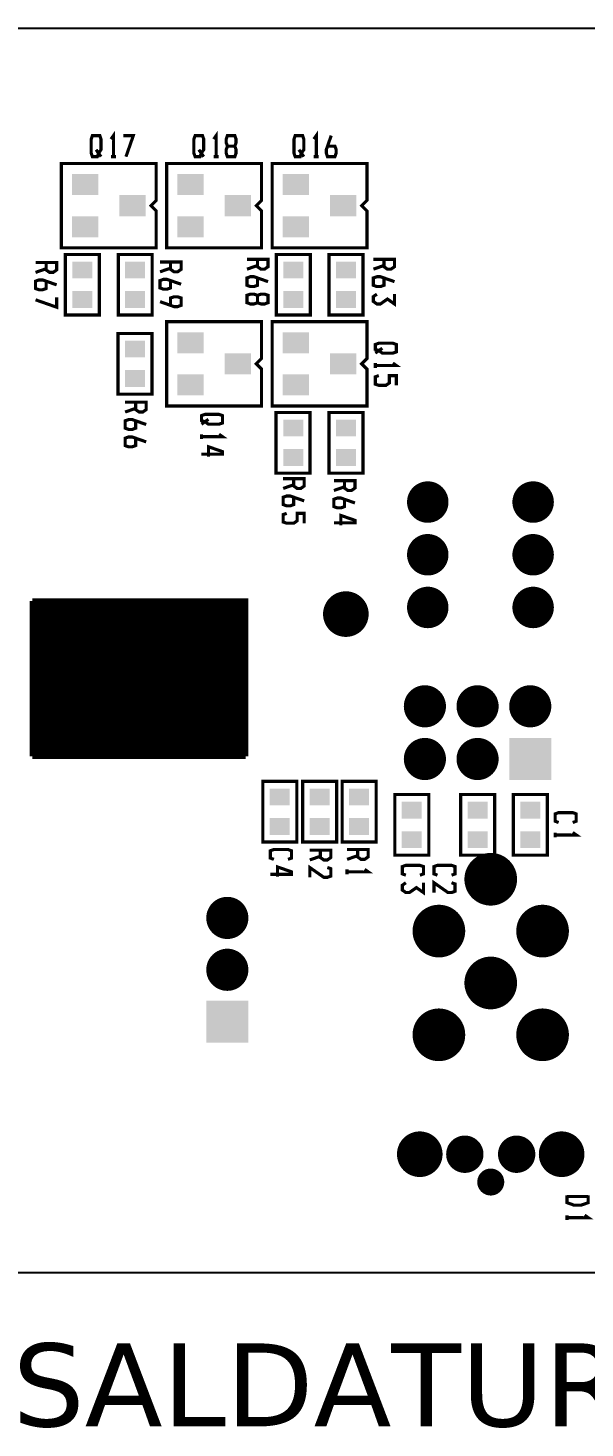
# Model space of a CAD drawing. Extents: x -122 to 131, y -4 to 64.
# Drawn here: x 63.4 to 90.3, y -3.6 to 63.8 of the extents above; entities that cross this region are included whole.
import ezdxf

# ---------------------------------------------------------------- set-up
doc = ezdxf.new("R2010")
doc.units = 0
doc.header["$MEASUREMENT"] = 0
doc.layers.get('0').update_dxf_attribs({"linetype": 'CONTINUOUS'})
for name, color, linetype in [('22-302-0_DRD', 7, 'CONTINUOUS'), ('22-302-0_SMB', 8, 'CONTINUOUS'), ('22-302-0_SSB', 1, 'CONTINUOUS'), ('THRUHOLE_NPT', 15, 'CONTINUOUS')]:
    doc.layers.add(name, color=color, linetype=linetype)
doc.styles.get("Standard").update_dxf_attribs({"font": 'verdana.ttf', "height": 4})

# ---------------------------------------------------------------- blocks, each defined once
blk = doc.blocks.new('RECTANGLE_2')
blk.add_solid([(0.4826, 0.4064), (0.4826, -0.4064), (-0.4826, 0.4064), (-0.4826, -0.4064)])
blk = doc.blocks.new('ROUND_15')
at = {"const_width": 1.27}
blk.add_lwpolyline([(-0.635, 0, 1), (0.635, 0, 1)], format="xyb", close=True, dxfattribs=at)
blk = doc.blocks.new('ROUND_17')
at = {"const_width": 1.09982}
blk.add_lwpolyline([(-0.54991, 0, 1), (0.54991, 0, 1)], format="xyb", close=True, dxfattribs=at)
blk = doc.blocks.new('ROUND_19')
at = {"const_width": 1.016}
blk.add_lwpolyline([(-0.508, 0, 1), (0.508, 0, 1)], format="xyb", close=True, dxfattribs=at)
blk = doc.blocks.new('SQUARE_20')
blk.add_solid([(1.016, 1.016), (1.016, -1.016), (-1.016, 1.016), (-1.016, -1.016)])
blk = doc.blocks.new('ROUND_21')
at = {"const_width": 0.99949}
blk.add_lwpolyline([(-0.499744, 0, 1), (0.499744, 0, 1)], format="xyb", close=True, dxfattribs=at)
blk = doc.blocks.new('SQUARE_34')
blk.add_solid([(1.01473, 1.01473), (1.01473, -1.01473), (-1.01473, 1.01473), (-1.01473, -1.01473)])
blk = doc.blocks.new('RECTANGLE_62')
blk.add_solid([(0.635, 0.508), (0.635, -0.508), (-0.635, 0.508), (-0.635, -0.508)])
blk = doc.blocks.new('ROUND_97')
at = {"const_width": 0.90043}
blk.add_lwpolyline([(-0.450214, 0, 1), (0.450214, 0, 1)], format="xyb", close=True, dxfattribs=at)
blk = doc.blocks.new('ROUND_16')
at = {"const_width": 0.65024}
blk.add_lwpolyline([(-0.32512, 0, 1), (0.32512, 0, 1)], format="xyb", close=True, dxfattribs=at)

msp = doc.modelspace()

# ---------------------------------------------------------------- linework, layer by layer
at = {"layer": '22-302-0_DRD'}
for p, q in [((12.176, 63.838), (129.468, 63.838)), ((129.468, 3.838), (12.176, 3.838))]:
    msp.add_line(p, q, dxfattribs=at)
at = {"layer": '22-302-0_SMB', "const_width": 0.254}
for points in [[(63.644, 36.223), (63.644, 28.73)], [(63.644, 36.223), (73.931, 36.223), (73.931, 28.73)], [(63.644, 36.147), (73.931, 36.147)], [(63.644, 35.919), (73.931, 35.919)], [(63.644, 35.69), (73.931, 35.69)], [(63.771, 36.223), (63.771, 28.73)], [(63.999, 36.223), (63.999, 28.73)], [(64.228, 36.223), (64.228, 28.73)], [(64.456, 36.223), (64.456, 28.73)], [(64.685, 36.223), (64.685, 28.73)], [(64.914, 36.223), (64.914, 28.73)], [(65.142, 36.223), (65.142, 28.73)], [(65.371, 36.223), (65.371, 28.73)], [(65.599, 36.223), (65.599, 28.73)], [(65.828, 36.223), (65.828, 28.73)], [(66.057, 36.223), (66.057, 28.73)], [(66.285, 36.223), (66.285, 28.73)], [(66.514, 36.223), (66.514, 28.73)], [(66.742, 36.223), (66.742, 28.73)], [(66.971, 36.223), (66.971, 28.73)], [(67.2, 36.223), (67.2, 28.73)], [(67.428, 36.223), (67.428, 28.73)], [(67.657, 36.223), (67.657, 28.73)], [(67.885, 36.223), (67.885, 28.73)], [(68.114, 36.223), (68.114, 28.73)], [(68.343, 36.223), (68.343, 28.73)], [(68.571, 36.223), (68.571, 28.73)], [(68.8, 36.223), (68.8, 28.73)], [(69.028, 36.223), (69.028, 28.73)], [(69.257, 36.223), (69.257, 28.73)], [(69.486, 36.223), (69.486, 28.73)], [(69.714, 36.223), (69.714, 28.73)], [(69.943, 36.223), (69.943, 28.73)], [(70.171, 36.223), (70.171, 28.73)], [(70.4, 36.223), (70.4, 28.73)], [(70.629, 36.223), (70.629, 28.73)], [(70.857, 36.223), (70.857, 28.73)], [(71.086, 36.223), (71.086, 28.73)], [(71.314, 36.223), (71.314, 28.73)], [(71.543, 36.223), (71.543, 28.73)], [(71.772, 36.223), (71.772, 28.73)], [(72, 36.223), (72, 28.73)], [(72.229, 36.223), (72.229, 28.73)], [(72.457, 36.223), (72.457, 28.73)], [(72.686, 36.223), (72.686, 28.73)], [(72.915, 36.223), (72.915, 28.73)], [(73.143, 36.223), (73.143, 28.73)], [(73.372, 36.223), (73.372, 28.73)], [(73.6, 36.223), (73.6, 28.73)], [(73.829, 36.223), (73.829, 28.73)], [(63.644, 35.461), (73.931, 35.461)], [(63.644, 35.233), (73.931, 35.233)], [(63.644, 35.004), (73.931, 35.004)], [(63.644, 34.776), (73.931, 34.776)], [(63.644, 34.547), (73.931, 34.547)], [(63.644, 34.318), (73.931, 34.318)], [(63.644, 34.09), (73.931, 34.09)], [(63.644, 33.861), (73.931, 33.861)], [(63.644, 33.633), (73.931, 33.633)], [(63.644, 33.404), (73.931, 33.404)], [(63.644, 33.175), (73.931, 33.175)], [(63.644, 32.947), (73.931, 32.947)], [(63.644, 32.718), (73.931, 32.718)], [(63.644, 32.49), (73.931, 32.49)], [(63.644, 32.261), (73.931, 32.261)], [(63.644, 32.032), (73.931, 32.032)], [(63.644, 31.804), (73.931, 31.804)], [(63.644, 31.575), (73.931, 31.575)], [(63.644, 31.347), (73.931, 31.347)], [(63.644, 31.118), (73.931, 31.118)], [(63.644, 30.889), (73.931, 30.889)], [(63.644, 30.661), (73.931, 30.661)], [(63.644, 30.432), (73.931, 30.432)], [(63.644, 30.204), (73.931, 30.204)], [(63.644, 29.975), (73.931, 29.975)], [(63.644, 29.746), (73.931, 29.746)], [(63.644, 29.518), (73.931, 29.518)], [(63.644, 29.289), (73.931, 29.289)], [(63.644, 29.061), (73.931, 29.061)], [(63.644, 28.832), (73.931, 28.832)], [(63.644, 28.73), (73.931, 28.73)]]:
    msp.add_lwpolyline(points, dxfattribs=at)
at = {"layer": '22-302-0_SSB', "const_width": 0.152}
for points in [[(66.478, 57.803), (66.537, 57.636), (66.773, 57.636), (66.834, 57.803), (66.951, 57.973), (66.951, 58.481), (66.892, 58.652), (66.537, 58.652), (66.478, 58.481), (66.478, 57.803)], [(67.553, 57.636), (67.553, 58.652), (67.433, 58.481)], [(68.155, 57.636), (68.51, 58.652), (68.035, 58.652)], [(71.431, 57.803), (71.49, 57.636), (71.726, 57.636), (71.787, 57.803), (71.904, 57.973), (71.904, 58.481), (71.845, 58.652), (71.49, 58.652), (71.431, 58.481), (71.431, 57.803)], [(72.506, 57.636), (72.506, 58.652), (72.386, 58.481)], [(73.402, 58.144), (73.463, 58.311), (73.463, 58.481), (73.402, 58.652), (73.047, 58.652), (72.988, 58.481), (72.988, 58.311), (73.047, 58.144), (73.402, 58.144), (73.463, 57.973), (73.463, 57.803), (73.402, 57.636), (73.047, 57.636), (72.988, 57.803), (72.988, 57.973), (73.047, 58.144)], [(76.257, 57.803), (76.316, 57.636), (76.552, 57.636), (76.613, 57.803), (76.73, 57.973), (76.73, 58.481), (76.671, 58.652), (76.316, 58.652), (76.257, 58.481), (76.257, 57.803)], [(77.332, 57.636), (77.332, 58.652), (77.212, 58.481)], [(77.873, 58.144), (78.228, 58.144), (78.289, 57.973), (78.289, 57.803), (78.228, 57.636), (77.873, 57.636), (77.814, 57.803), (77.814, 57.973), (78.05, 58.652)], [(66.714, 57.973), (66.951, 57.636)], [(71.667, 57.973), (71.904, 57.636)], [(76.493, 57.973), (76.73, 57.636)], [(65.041, 57.305), (65.041, 53.241), (69.613, 53.241), (69.613, 55.019), (69.359, 55.273), (69.613, 55.527), (69.613, 57.305), (65.041, 57.305)], [(67.672, 57.636), (67.433, 57.636)], [(70.121, 57.305), (70.121, 53.241), (74.693, 53.241), (74.693, 55.019), (74.439, 55.273), (74.693, 55.527), (74.693, 57.305), (70.121, 57.305)], [(72.625, 57.636), (72.386, 57.636)], [(75.201, 57.305), (75.201, 53.241), (79.773, 53.241), (79.773, 55.019), (79.519, 55.273), (79.773, 55.527), (79.773, 57.305), (75.201, 57.305)], [(77.451, 57.636), (77.212, 57.636)], [(65.231, 52.924), (65.231, 50.003), (66.869, 50.003), (66.869, 52.924), (65.231, 52.924)], [(69.422, 50.003), (69.422, 52.924), (67.784, 52.924), (67.784, 50.003), (69.422, 50.003)], [(70.306, 52.561), (70.306, 52.205), (70.474, 52.086), (70.644, 52.086), (70.814, 52.205), (70.814, 52.561), (69.798, 52.561)], [(74.497, 52.688), (74.497, 52.332), (74.665, 52.213), (74.835, 52.213), (75.005, 52.332), (75.005, 52.688), (73.989, 52.688)], [(77.042, 50.003), (77.042, 52.924), (75.404, 52.924), (75.404, 50.003), (77.042, 50.003)], [(79.582, 50.003), (79.582, 52.924), (77.944, 52.924), (77.944, 50.003), (79.582, 50.003)], [(80.593, 52.688), (80.593, 52.332), (80.761, 52.213), (80.931, 52.213), (81.101, 52.332), (81.101, 52.688), (80.085, 52.688)], [(64.304, 52.533), (64.304, 52.177), (64.474, 52.058), (64.644, 52.058), (64.812, 52.177), (64.812, 52.533), (63.796, 52.533)], [(64.304, 52.236), (63.796, 52.058)], [(70.306, 52.264), (69.798, 52.086)], [(74.497, 52.391), (73.989, 52.213)], [(80.593, 52.391), (80.085, 52.213)], [(64.304, 51.636), (64.304, 51.281), (64.136, 51.22), (63.966, 51.22), (63.796, 51.281), (63.796, 51.636), (63.966, 51.695), (64.136, 51.695), (64.812, 51.458)], [(70.306, 51.664), (70.306, 51.309), (70.136, 51.248), (69.966, 51.248), (69.798, 51.309), (69.798, 51.664), (69.966, 51.723), (70.136, 51.723), (70.814, 51.486)], [(74.497, 51.791), (74.497, 51.436), (74.327, 51.375), (74.157, 51.375), (73.989, 51.436), (73.989, 51.791), (74.157, 51.85), (74.327, 51.85), (75.005, 51.613)], [(80.593, 51.791), (80.593, 51.436), (80.423, 51.375), (80.253, 51.375), (80.085, 51.436), (80.085, 51.791), (80.253, 51.85), (80.423, 51.85), (81.101, 51.613)], [(63.796, 50.737), (64.812, 50.381), (64.812, 50.856)], [(70.306, 50.47), (70.306, 50.826), (70.474, 50.884), (70.644, 50.884), (70.814, 50.826), (70.814, 50.47), (70.644, 50.409), (70.474, 50.409), (69.798, 50.648)], [(74.497, 50.597), (74.665, 50.536), (74.835, 50.536), (75.005, 50.597), (75.005, 50.953), (74.835, 51.011), (74.665, 51.011), (74.497, 50.953), (74.497, 50.597), (74.327, 50.536), (74.157, 50.536), (73.989, 50.597), (73.989, 50.953), (74.157, 51.011), (74.327, 51.011), (74.497, 50.953)], [(80.253, 51.011), (80.085, 50.892), (80.085, 50.656), (80.253, 50.536), (80.423, 50.536), (80.761, 50.775), (81.101, 50.536), (81.101, 51.011)], [(70.121, 49.685), (70.121, 45.621), (74.693, 45.621), (74.693, 47.399), (74.439, 47.653), (74.693, 47.907), (74.693, 49.685), (70.121, 49.685)], [(75.201, 49.685), (75.201, 45.621), (79.773, 45.621), (79.773, 47.399), (79.519, 47.653), (79.773, 47.907), (79.773, 49.685), (75.201, 49.685)], [(67.771, 49.114), (67.771, 46.193), (69.409, 46.193), (69.409, 49.114), (67.771, 49.114)], [(80.347, 48.644), (80.176, 48.583), (80.176, 48.347), (80.347, 48.288), (80.514, 48.169), (81.022, 48.169), (81.192, 48.227), (81.192, 48.583), (81.022, 48.644), (80.347, 48.644)], [(80.514, 48.405), (80.176, 48.169)], [(80.176, 47.45), (80.176, 47.686)], [(80.176, 47.567), (81.192, 47.567), (81.022, 47.686)], [(80.347, 47.084), (80.176, 47.026), (80.176, 46.67), (80.347, 46.612), (80.684, 46.612), (80.855, 46.729), (80.855, 47.084), (81.192, 47.084), (81.192, 46.612)], [(68.622, 45.802), (68.622, 45.446), (68.792, 45.327), (68.962, 45.327), (69.13, 45.446), (69.13, 45.802), (68.114, 45.802)], [(68.622, 45.505), (68.114, 45.327)], [(71.965, 45.215), (71.794, 45.154), (71.794, 44.918), (71.965, 44.859), (72.132, 44.74), (72.64, 44.74), (72.81, 44.798), (72.81, 45.154), (72.64, 45.215), (71.965, 45.215)], [(75.391, 45.304), (75.391, 42.383), (77.029, 42.383), (77.029, 45.304), (75.391, 45.304)], [(79.582, 42.383), (79.582, 45.304), (77.944, 45.304), (77.944, 42.383), (79.582, 42.383)], [(68.622, 44.905), (68.622, 44.55), (68.454, 44.489), (68.284, 44.489), (68.114, 44.55), (68.114, 44.905), (68.284, 44.964), (68.454, 44.964), (69.13, 44.727)], [(72.132, 44.976), (71.794, 44.74)], [(68.622, 44.067), (68.622, 43.711), (68.454, 43.65), (68.284, 43.65), (68.114, 43.711), (68.114, 44.067), (68.284, 44.125), (68.454, 44.125), (69.13, 43.889)], [(71.794, 44.021), (71.794, 44.257)], [(71.794, 44.138), (72.81, 44.138), (72.64, 44.257)], [(72.132, 43.183), (72.132, 43.655), (72.81, 43.419), (72.81, 43.3), (71.794, 43.3)], [(76.242, 42.119), (76.242, 41.763), (76.412, 41.644), (76.582, 41.644), (76.75, 41.763), (76.75, 42.119), (75.734, 42.119)], [(76.242, 41.822), (75.734, 41.644)], [(78.688, 42.02), (78.688, 41.664), (78.856, 41.545), (79.026, 41.545), (79.196, 41.664), (79.196, 42.02), (78.18, 42.02)], [(76.242, 41.222), (76.242, 40.867), (76.074, 40.806), (75.904, 40.806), (75.734, 40.867), (75.734, 41.222), (75.904, 41.281), (76.074, 41.281), (76.75, 41.044)], [(78.688, 41.723), (78.18, 41.545)], [(78.688, 41.123), (78.688, 40.768), (78.518, 40.707), (78.348, 40.707), (78.18, 40.768), (78.18, 41.123), (78.348, 41.182), (78.518, 41.182), (79.196, 40.945)], [(75.904, 40.442), (75.734, 40.384), (75.734, 40.028), (75.904, 39.967), (76.242, 39.967), (76.412, 40.087), (76.412, 40.442), (76.75, 40.442), (76.75, 39.967)], [(78.518, 39.868), (78.518, 40.343), (79.196, 40.107), (79.196, 39.988), (78.18, 39.988)], [(76.394, 24.603), (76.394, 27.524), (74.756, 27.524), (74.756, 24.603), (76.394, 24.603)], [(76.674, 27.524), (76.674, 24.603), (78.312, 24.603), (78.312, 27.524), (76.674, 27.524)], [(80.217, 24.603), (80.217, 27.524), (78.579, 27.524), (78.579, 24.603), (80.217, 24.603)], [(82.757, 23.968), (82.757, 26.889), (81.119, 26.889), (81.119, 23.968), (82.757, 23.968)], [(85.932, 23.968), (85.932, 26.889), (84.294, 26.889), (84.294, 23.968), (85.932, 23.968)], [(88.472, 23.968), (88.472, 26.889), (86.834, 26.889), (86.834, 23.968), (88.472, 23.968)], [(89.016, 25.543), (88.848, 25.604), (88.848, 25.959), (89.016, 26.018), (89.694, 26.018), (89.864, 25.959), (89.864, 25.604), (89.694, 25.543)], [(88.848, 24.824), (88.848, 25.06)], [(88.848, 24.943), (89.864, 24.943), (89.694, 25.06)], [(75.287, 23.765), (75.119, 23.826), (75.119, 24.181), (75.287, 24.24), (75.965, 24.24), (76.135, 24.181), (76.135, 23.826), (75.965, 23.765)], [(79.323, 24.24), (79.323, 23.884), (79.491, 23.765), (79.661, 23.765), (79.831, 23.884), (79.831, 24.24), (78.815, 24.24)], [(77.525, 24.212), (77.525, 23.856), (77.695, 23.737), (77.865, 23.737), (78.033, 23.856), (78.033, 24.212), (77.017, 24.212)], [(77.525, 23.915), (77.017, 23.737)], [(79.323, 23.943), (78.815, 23.765)], [(75.457, 22.927), (75.457, 23.402), (76.135, 23.165), (76.135, 23.046), (75.119, 23.046)], [(77.017, 22.899), (77.017, 23.374), (77.695, 22.899), (77.865, 22.899), (78.033, 22.96), (78.033, 23.315), (77.865, 23.374)], [(78.815, 23.046), (78.815, 23.282)], [(78.815, 23.165), (79.831, 23.165), (79.661, 23.282)], [(81.65, 23.003), (81.482, 23.064), (81.482, 23.419), (81.65, 23.478), (82.328, 23.478), (82.498, 23.419), (82.498, 23.064), (82.328, 23.003)], [(83.174, 23.003), (83.006, 23.064), (83.006, 23.419), (83.174, 23.478), (83.852, 23.478), (84.022, 23.419), (84.022, 23.064), (83.852, 23.003)], [(81.65, 22.64), (81.482, 22.52), (81.482, 22.284), (81.65, 22.165), (81.82, 22.165), (82.158, 22.403), (82.498, 22.165), (82.498, 22.64)], [(83.006, 22.165), (83.006, 22.64), (83.682, 22.165), (83.852, 22.165), (84.022, 22.226), (84.022, 22.581), (83.852, 22.64)], [(89.422, 7.572), (89.422, 7.217), (89.76, 7.097), (90.1, 7.097), (90.438, 7.217), (90.438, 7.572)], [(89.422, 7.514), (90.438, 7.514)], [(89.422, 6.378), (89.422, 6.615)], [(89.422, 6.498), (90.438, 6.498), (90.268, 6.615)]]:
    msp.add_lwpolyline(points, dxfattribs=at)

# ---------------------------------------------------------------- block references
at = {"layer": '22-302-0_SMB', "xscale": -1}
for name, p in [('RECTANGLE_62', (66.184, 56.289)), ('RECTANGLE_62', (71.264, 56.289)), ('RECTANGLE_62', (76.344, 56.289)), ('RECTANGLE_62', (68.47, 55.273)), ('RECTANGLE_62', (73.55, 55.273)), ('RECTANGLE_62', (78.63, 55.273)), ('RECTANGLE_62', (66.184, 54.257)), ('RECTANGLE_62', (71.264, 54.257)), ('RECTANGLE_62', (76.344, 54.257)), ('RECTANGLE_2', (66.057, 52.175)), ('RECTANGLE_2', (68.597, 52.175)), ('RECTANGLE_2', (76.217, 52.175)), ('RECTANGLE_2', (78.757, 52.175)), ('RECTANGLE_2', (66.057, 50.752)), ('RECTANGLE_2', (68.597, 50.752)), ('RECTANGLE_2', (76.217, 50.752)), ('RECTANGLE_2', (78.757, 50.752)), ('RECTANGLE_2', (68.597, 48.365)), ('RECTANGLE_62', (71.264, 48.669)), ('RECTANGLE_62', (76.344, 48.669)), ('RECTANGLE_62', (73.55, 47.653)), ('RECTANGLE_62', (78.63, 47.653)), ('RECTANGLE_2', (68.597, 46.942)), ('RECTANGLE_62', (71.264, 46.637)), ('RECTANGLE_62', (76.344, 46.637)), ('RECTANGLE_2', (76.217, 44.555)), ('RECTANGLE_2', (78.757, 44.555)), ('RECTANGLE_2', (76.217, 43.132)), ('RECTANGLE_2', (78.757, 43.132)), ('ROUND_21', (82.706, 40.988)), ('ROUND_21', (87.786, 40.988)), ('ROUND_21', (82.706, 38.448)), ('ROUND_21', (87.786, 38.448)), ('ROUND_17', (78.757, 35.588)), ('ROUND_21', (82.706, 35.908)), ('ROUND_21', (87.786, 35.908)), ('ROUND_19', (82.567, 31.143)), ('ROUND_19', (85.107, 31.143)), ('ROUND_19', (87.647, 31.143)), ('ROUND_19', (82.567, 28.603)), ('ROUND_19', (85.107, 28.603)), ('SQUARE_20', (87.647, 28.603)), ('RECTANGLE_2', (75.569, 26.775)), ('RECTANGLE_2', (77.499, 26.775)), ('RECTANGLE_2', (79.392, 26.775)), ('RECTANGLE_2', (81.932, 26.14)), ('RECTANGLE_2', (85.107, 26.14)), ('RECTANGLE_2', (87.647, 26.14)), ('RECTANGLE_2', (75.569, 25.352)), ('RECTANGLE_2', (77.499, 25.352)), ('RECTANGLE_2', (79.392, 25.352)), ('RECTANGLE_2', (81.932, 24.717)), ('RECTANGLE_2', (85.107, 24.717)), ('RECTANGLE_2', (87.647, 24.717)), ('ROUND_15', (85.742, 22.807)), ('ROUND_19', (73.042, 20.943)), ('ROUND_15', (83.242, 20.308)), ('ROUND_15', (88.241, 20.308)), ('ROUND_19', (73.042, 18.443)), ('ROUND_15', (85.742, 17.808)), ('SQUARE_34', (73.042, 15.944)), ('ROUND_15', (83.242, 15.309)), ('ROUND_15', (88.241, 15.309)), ('ROUND_17', (82.32, 9.553)), ('ROUND_97', (84.492, 9.553)), ('ROUND_97', (86.991, 9.553)), ('ROUND_17', (89.16, 9.553))]:
    msp.add_blockref(name, p, dxfattribs=at)
at = {"layer": 'THRUHOLE_NPT', "xscale": -1}
msp.add_blockref('ROUND_16', (85.742, 8.212), dxfattribs=at)

# ---------------------------------------------------------------- texts
at = {"linetype": 'Continuous'}
msp.add_text('LATO SALDATURA', height=4, dxfattribs=at).set_placement((46.459, -3.565))

doc.saveas('drawing.dxf')
